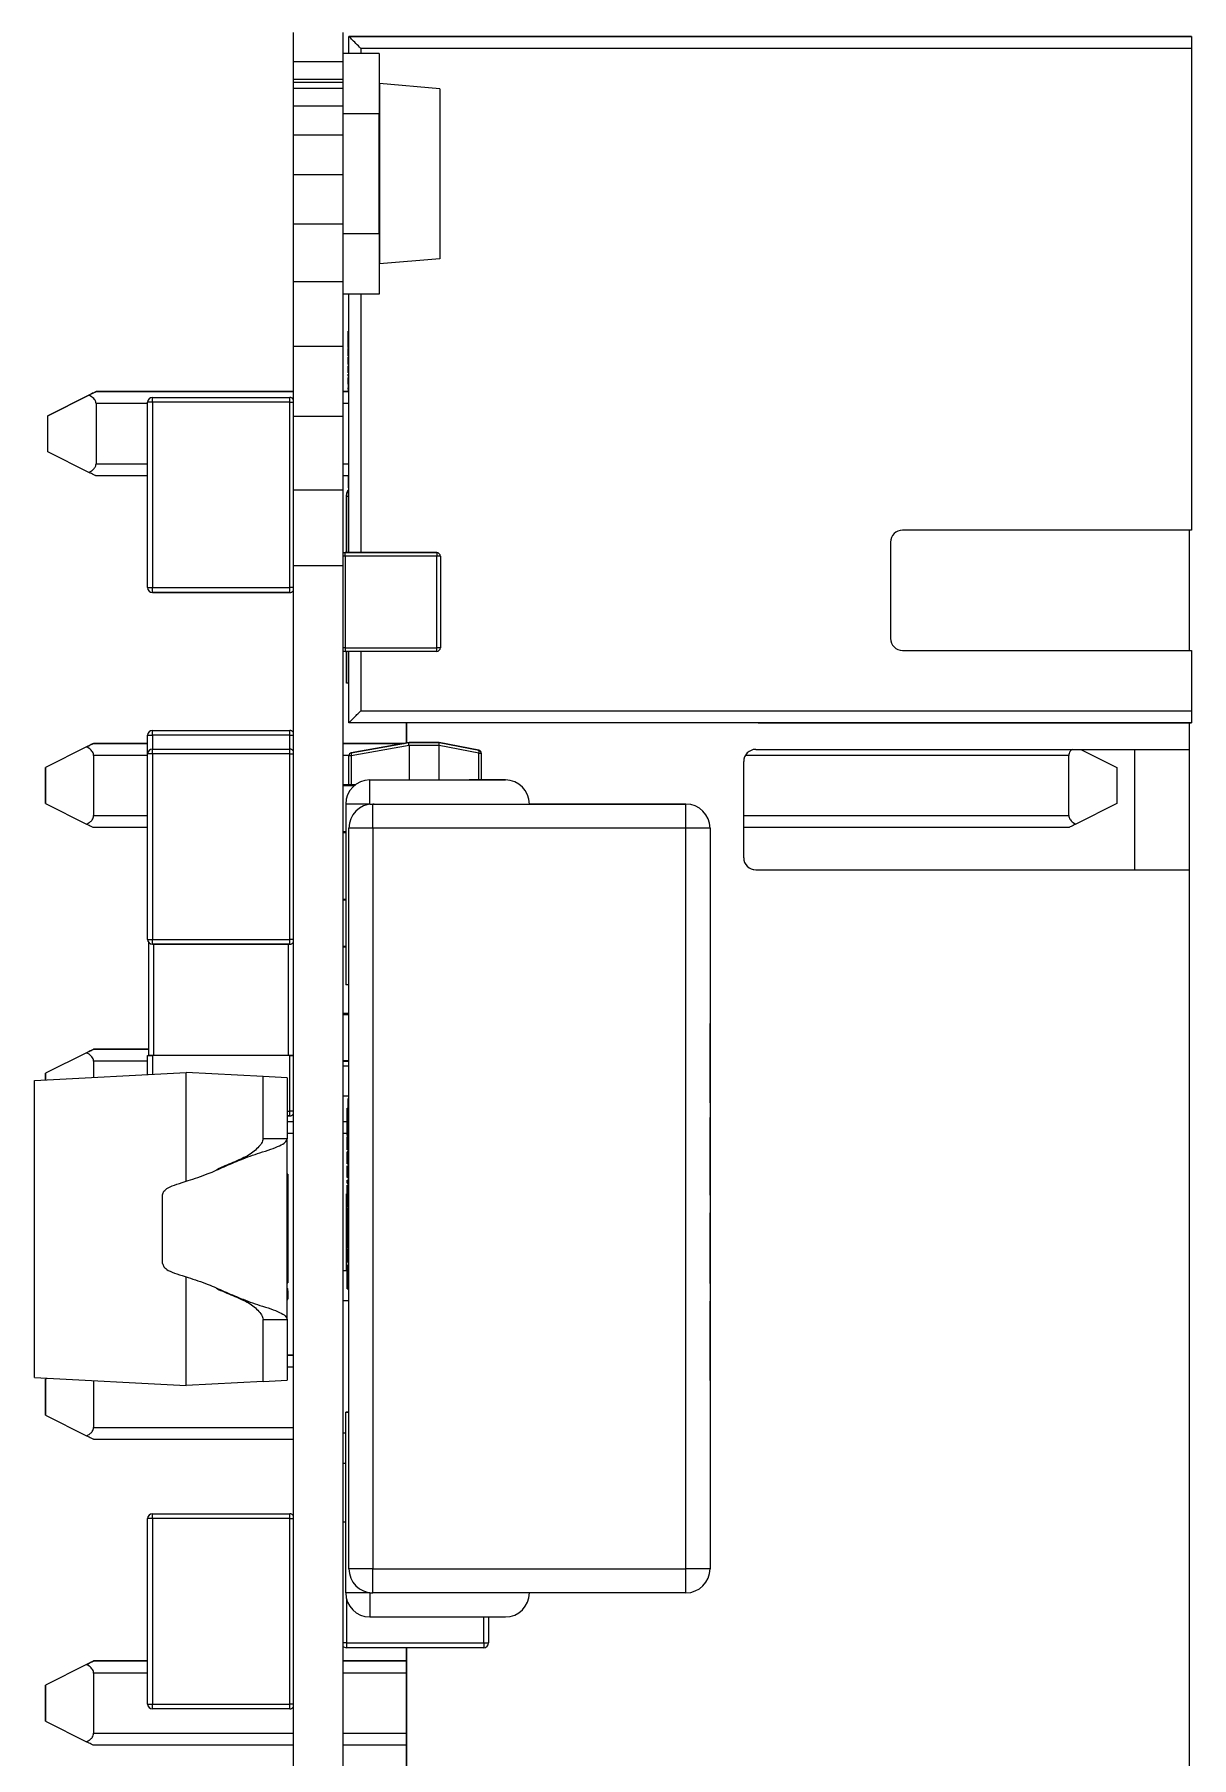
# Model space of a CAD drawing. Header units: millimetres. Extents: x 0 to 841, y 0 to 2287.
# Drawn here: x 447.88 to 467.1, y 315.42 to 344.04 of the extents above; entities that cross this region are included whole.
import ezdxf

# ---------------------------------------------------------------- set-up
doc = ezdxf.new("R2010")
doc.units = ezdxf.units.MM

msp = doc.modelspace()

# ---------------------------------------------------------------- linework, layer by layer
at = {"color": 7, "linetype": 'Continuous', "lineweight": 25}
for p, q in [((452.176, 344.068), (452.176, 343.586)), ((452.999, 344.068), (452.999, 343.586)), ((453.099, 344.004), (467.099, 344.004)), ((453.099, 343.722), (453.099, 344.004)), ((454.099, 344.004), (453.099, 344.004)), ((454.099, 344.004), (453.099, 344.004)), ((453.099, 344.004), (453.099, 344.004)), ((454.099, 344.004), (453.099, 344.004)), ((454.099, 344.004), (453.099, 344.004)), ((453.099, 344.004), (453.099, 344.004)), ((467.099, 344.004), (453.099, 344.004)), ((453.099, 344.004), (453.099, 344.004)), ((454.099, 344.004), (454.099, 344.004)), ((454.099, 344.004), (454.099, 344.004)), ((467.099, 344.004), (467.099, 343.804)), ((453.599, 343.722), (452.999, 343.722)), ((453.599, 343.722), (452.999, 343.722)), ((453.603, 343.72), (452.999, 343.72)), ((467.099, 343.804), (453.299, 343.804)), ((453.299, 343.804), (453.299, 343.722)), ((453.599, 343.722), (453.599, 343.72)), ((453.599, 343.722), (453.599, 343.722)), ((453.601, 343.72), (453.599, 343.72)), ((453.603, 343.72), (453.601, 343.72)), ((453.603, 343.72), (453.603, 342.267)), ((467.099, 343.804), (467.099, 335.804)), ((452.176, 343.586), (452.999, 343.586)), ((452.176, 343.586), (452.176, 343.292)), ((452.999, 343.586), (452.999, 343.292)), ((452.176, 343.292), (452.999, 343.292)), ((452.176, 343.292), (452.176, 343.242)), ((452.176, 343.242), (452.999, 343.242)), ((452.176, 343.242), (452.176, 343.144)), ((452.176, 343.144), (452.999, 343.144)), ((452.176, 343.144), (452.176, 342.85)), ((452.999, 343.292), (452.999, 343.242)), ((452.999, 343.242), (452.999, 343.144)), ((452.999, 343.144), (452.999, 342.85)), ((454.609, 343.132), (453.609, 343.22)), ((454.609, 343.132), (453.609, 343.22)), ((453.609, 343.22), (453.609, 343.22)), ((453.609, 343.22), (453.609, 340.224)), ((454.609, 343.132), (454.609, 343.132)), ((454.609, 343.132), (454.609, 340.311)), ((452.176, 342.85), (452.999, 342.85)), ((452.176, 342.85), (452.176, 342.368)), ((452.999, 342.85), (452.999, 342.368)), ((453.601, 342.72), (452.999, 342.72)), ((453.599, 342.72), (453.599, 340.724)), ((453.601, 342.72), (453.601, 342.267)), ((452.176, 342.368), (452.999, 342.368)), ((452.176, 342.368), (452.176, 341.71)), ((452.999, 342.368), (452.999, 341.71)), ((453.601, 342.267), (453.601, 342.222)), ((453.603, 342.267), (453.601, 342.267)), ((453.601, 342.222), (453.599, 342.222)), ((453.601, 342.222), (453.601, 341.222)), ((453.609, 342.122), (453.601, 342.122)), ((452.176, 341.71), (452.999, 341.71)), ((452.176, 341.71), (452.176, 340.892)), ((452.999, 341.71), (452.999, 340.892)), ((453.601, 341.222), (453.599, 341.222)), ((453.609, 341.322), (453.601, 341.322)), ((452.176, 340.892), (452.999, 340.892)), ((452.176, 340.892), (452.176, 339.935)), ((452.999, 340.892), (452.999, 339.935)), ((453.601, 341.066), (453.599, 341.066)), ((453.601, 341.066), (453.601, 340.724)), ((453.601, 340.856), (453.609, 340.863)), ((453.601, 340.724), (452.999, 340.724)), ((453.601, 340.724), (453.601, 339.724)), ((453.601, 340.724), (453.601, 340.724)), ((454.609, 340.311), (453.609, 340.224)), ((452.176, 339.935), (452.999, 339.935)), ((452.176, 339.935), (452.176, 338.861)), ((452.999, 339.935), (452.999, 338.861)), ((453.601, 339.724), (452.999, 339.724)), ((453.599, 339.722), (452.999, 339.722)), ((453.099, 335.43), (453.099, 339.722)), ((453.299, 339.722), (453.299, 335.43)), ((453.599, 339.724), (453.599, 339.722)), ((452.176, 338.861), (452.999, 338.861)), ((452.176, 338.861), (452.176, 337.697)), ((452.999, 338.861), (452.999, 337.697)), ((453.099, 339.108), (453.087, 339.108)), ((453.087, 338.838), (453.087, 339.108)), ((453.087, 338.838), (453.087, 338.82)), ((453.099, 338.838), (453.087, 338.838)), ((453.099, 338.82), (453.087, 338.82)), ((453.087, 338.774), (453.087, 338.82)), ((453.099, 338.774), (453.087, 338.774)), ((453.087, 338.756), (453.087, 338.774)), ((453.099, 338.756), (453.087, 338.756)), ((453.087, 338.71), (453.087, 338.756)), ((453.099, 338.71), (453.087, 338.71)), ((453.087, 338.691), (453.087, 338.71)), ((453.099, 338.691), (453.087, 338.691)), ((453.099, 338.674), (453.087, 338.674)), ((453.099, 338.614), (453.087, 338.614)), ((453.087, 338.554), (453.099, 338.554)), ((453.099, 338.533), (453.087, 338.533)), ((453.099, 338.478), (453.087, 338.478)), ((453.087, 338.418), (453.099, 338.418)), ((453.087, 338.361), (453.087, 338.391)), ((453.099, 338.391), (453.087, 338.391)), ((453.099, 338.361), (453.087, 338.361)), ((453.099, 338.345), (453.087, 338.345)), ((453.099, 338.344), (453.087, 338.344)), ((453.099, 338.341), (453.087, 338.341)), ((453.091, 338.285), (453.087, 338.285)), ((453.091, 338.104), (453.091, 338.304)), ((453.099, 338.304), (453.091, 338.304)), ((448.782, 338.045), (448.099, 337.704)), ((448.099, 337.704), (448.782, 338.045)), ((448.899, 338.104), (452.176, 338.104)), ((448.899, 338.104), (448.899, 338.104)), ((452.176, 338.104), (448.899, 338.104)), ((448.899, 338.104), (448.899, 338.104)), ((449.836, 337.928), (449.836, 338.008)), ((449.836, 338.008), (452.116, 338.008)), ((452.116, 337.928), (452.116, 338.008)), ((452.999, 338.104), (453.099, 338.104)), ((453.099, 338.104), (452.999, 338.104)), ((453.091, 338.218), (453.087, 338.218)), ((453.087, 338.215), (453.087, 338.218)), ((453.091, 338.215), (453.087, 338.215)), ((453.087, 338.215), (453.087, 338.198)), ((453.091, 338.198), (453.087, 338.198)), ((453.087, 338.198), (453.087, 338.169)), ((453.091, 338.169), (453.087, 338.169)), ((453.087, 338.145), (453.087, 338.169)), ((453.091, 338.145), (453.087, 338.145)), ((453.087, 338.145), (453.087, 338.125)), ((453.091, 338.125), (453.087, 338.125)), ((453.091, 338.107), (453.087, 338.107)), ((448.099, 337.104), (448.099, 337.704)), ((448.099, 337.704), (448.099, 337.704)), ((448.899, 337.904), (448.899, 336.904)), ((449.756, 337.904), (448.899, 337.904)), ((449.756, 334.848), (449.756, 337.928)), ((449.836, 337.928), (449.756, 337.928)), ((449.836, 337.928), (449.836, 334.848)), ((452.116, 337.928), (449.836, 337.928)), ((452.116, 334.848), (452.116, 337.928)), ((452.116, 337.928), (452.176, 337.928)), ((452.176, 337.697), (452.999, 337.697)), ((452.176, 337.697), (452.176, 336.473)), ((453.099, 337.904), (452.999, 337.904)), ((452.999, 337.697), (452.999, 336.473)), ((448.782, 336.762), (448.099, 337.104)), ((448.899, 336.904), (449.756, 336.904)), ((452.999, 336.904), (453.099, 336.904)), ((449.756, 336.704), (448.899, 336.704)), ((453.099, 336.704), (452.999, 336.704)), ((453.091, 336.504), (453.091, 336.704)), ((452.176, 336.473), (452.999, 336.473)), ((452.176, 336.473), (452.176, 335.218)), ((452.999, 336.473), (452.999, 335.218)), ((453.059, 336.362), (453.059, 336.362)), ((453.059, 336.362), (453.059, 335.43)), ((453.059, 335.43), (453.059, 336.362)), ((453.099, 336.362), (453.059, 336.362)), ((453.099, 336.504), (453.091, 336.504)), ((467.099, 335.804), (462.299, 335.804)), ((467.059, 335.804), (467.059, 333.804)), ((453.039, 335.43), (453.039, 335.43)), ((453.039, 335.37), (453.039, 335.43)), ((453.039, 335.43), (454.559, 335.43)), ((453.039, 335.43), (453.039, 335.43)), ((454.559, 335.43), (453.039, 335.43)), ((454.559, 335.43), (454.559, 335.43)), ((454.559, 335.43), (454.559, 335.37)), ((454.559, 335.43), (454.559, 335.43)), ((462.099, 335.604), (462.099, 334.004)), ((452.176, 335.218), (452.999, 335.218)), ((452.176, 335.218), (452.176, 294.213)), ((453.039, 335.37), (452.999, 335.37)), ((452.999, 335.218), (452.999, 294.213)), ((454.559, 335.37), (453.039, 335.37)), ((453.039, 335.37), (453.039, 333.85)), ((454.619, 335.37), (454.559, 335.37)), ((454.559, 333.85), (454.559, 335.37)), ((454.619, 335.37), (454.619, 333.85)), ((454.619, 335.37), (454.619, 335.37)), ((449.756, 334.848), (449.836, 334.848)), ((449.756, 334.848), (449.756, 334.848)), ((449.836, 334.768), (449.836, 334.848)), ((449.836, 334.848), (452.116, 334.848)), ((452.116, 334.768), (452.116, 334.848)), ((452.176, 334.848), (452.116, 334.848)), ((452.116, 334.768), (449.836, 334.768)), ((449.836, 334.768), (449.836, 334.768)), ((449.836, 334.768), (452.116, 334.768)), ((449.836, 334.768), (449.836, 334.768)), ((452.116, 334.768), (452.116, 334.768)), ((452.116, 334.768), (452.116, 334.768)), ((453.039, 333.85), (452.999, 333.85)), ((453.039, 333.85), (454.559, 333.85)), ((453.039, 333.85), (453.039, 333.79)), ((454.559, 333.79), (453.039, 333.79)), ((453.059, 333.79), (453.059, 333.262)), ((453.059, 333.262), (453.059, 333.79)), ((453.099, 332.604), (453.099, 333.79)), ((453.299, 333.79), (453.299, 332.804)), ((454.619, 333.85), (454.559, 333.85)), ((454.559, 333.79), (454.559, 333.85)), ((462.299, 333.804), (467.099, 333.804)), ((462.299, 333.804), (462.299, 333.804)), ((462.299, 333.804), (462.299, 333.804)), ((462.299, 333.804), (467.099, 333.804)), ((462.299, 333.804), (467.099, 333.804)), ((462.299, 333.804), (467.099, 333.804)), ((467.099, 333.804), (467.099, 332.804)), ((467.099, 333.804), (467.099, 333.804)), ((467.099, 333.804), (467.099, 333.804)), ((453.099, 333.262), (453.059, 333.262)), ((453.059, 333.262), (453.059, 333.262)), ((467.099, 332.604), (453.099, 332.604)), ((454.099, 332.604), (453.099, 332.604)), ((453.299, 332.804), (467.099, 332.804)), ((454.059, 332.604), (454.059, 332.269)), ((454.059, 332.269), (454.059, 332.604)), ((459.899, 332.604), (459.699, 332.604)), ((459.899, 332.604), (467.099, 332.604)), ((467.059, 332.604), (467.059, 332.162)), ((467.099, 332.804), (467.099, 332.604)), ((448.859, 332.262), (449.756, 332.262)), ((448.859, 332.262), (448.859, 332.262)), ((449.756, 332.262), (448.859, 332.262)), ((449.756, 332.086), (449.756, 332.396)), ((449.756, 332.396), (449.836, 332.396)), ((449.836, 332.396), (449.836, 332.476)), ((449.836, 332.476), (452.116, 332.476)), ((452.116, 332.396), (449.836, 332.396)), ((449.836, 332.396), (449.836, 332.166)), ((452.116, 332.396), (452.116, 332.476)), ((452.116, 332.166), (452.116, 332.396)), ((452.116, 332.396), (452.176, 332.396)), ((452.999, 332.262), (454.019, 332.262)), ((454.019, 332.262), (452.999, 332.262)), ((453.14, 332.107), (454.099, 332.276)), ((454.099, 332.276), (453.14, 332.107)), ((454.099, 332.276), (454.599, 332.276)), ((454.099, 332.276), (454.099, 332.276)), ((454.599, 332.276), (454.099, 332.276)), ((454.599, 332.276), (455.258, 332.147)), ((455.258, 332.147), (454.599, 332.276)), ((454.599, 332.276), (454.599, 332.276)), ((448.742, 332.203), (448.059, 331.862)), ((448.742, 332.203), (448.059, 331.862)), ((448.859, 332.062), (448.859, 331.062)), ((449.756, 332.062), (448.859, 332.062)), ((449.756, 329.006), (449.756, 332.086)), ((449.836, 332.086), (449.756, 332.086)), ((449.836, 332.086), (449.836, 332.166)), ((449.836, 332.166), (452.116, 332.166)), ((449.836, 332.086), (449.836, 329.006)), ((452.116, 332.086), (449.836, 332.086)), ((452.116, 332.086), (452.116, 332.166)), ((452.116, 329.006), (452.116, 332.086)), ((452.116, 332.086), (452.176, 332.086)), ((453.099, 332.062), (452.999, 332.062)), ((453.14, 332.057), (453.099, 332.057)), ((453.099, 331.576), (453.099, 332.057)), ((453.099, 332.057), (453.099, 332.057)), ((454.099, 332.226), (453.14, 332.057)), ((453.14, 332.107), (453.14, 332.107)), ((453.14, 332.057), (453.14, 331.576)), ((454.599, 332.226), (454.099, 332.226)), ((454.099, 332.226), (454.099, 331.654)), ((455.258, 332.098), (454.599, 332.227)), ((454.599, 331.654), (454.599, 332.226)), ((455.258, 332.147), (455.258, 332.147)), ((455.258, 332.098), (455.299, 332.098)), ((455.258, 331.654), (455.258, 332.098)), ((455.299, 332.098), (455.299, 331.654)), ((455.299, 332.098), (455.299, 332.098)), ((459.659, 330.362), (459.659, 331.962)), ((465.059, 332.062), (459.686, 332.062)), ((459.859, 332.162), (467.059, 332.162)), ((465.059, 331.062), (465.059, 332.062)), ((465.259, 332.162), (465.859, 331.862)), ((465.259, 332.162), (465.859, 331.862)), ((466.159, 330.162), (466.159, 332.162)), ((467.059, 332.162), (467.059, 330.162)), ((448.059, 331.262), (448.059, 331.862)), ((448.059, 331.862), (448.059, 331.862)), ((448.059, 331.862), (448.059, 331.262)), ((465.859, 331.862), (465.859, 331.262)), ((465.859, 331.862), (465.859, 331.862)), ((452.999, 331.576), (453.21, 331.576)), ((453.21, 331.576), (452.999, 331.576)), ((452.999, 331.576), (453.099, 331.576)), ((453.185, 331.556), (452.999, 331.556)), ((453.447, 331.654), (453.447, 331.654)), ((453.447, 331.254), (453.447, 331.654)), ((453.447, 331.654), (455.699, 331.654)), ((453.447, 331.654), (455.699, 331.654)), ((455.099, 331.654), (455.099, 331.654)), ((455.699, 331.654), (455.099, 331.654)), ((455.099, 331.654), (455.699, 331.654)), ((455.699, 331.654), (455.699, 331.654)), ((455.699, 331.654), (455.699, 331.654)), ((448.059, 331.262), (448.742, 330.92)), ((448.059, 331.262), (448.059, 331.262)), ((453.447, 331.254), (453.047, 331.254)), ((453.047, 331.254), (453.047, 328.254)), ((453.447, 331.254), (453.499, 331.254)), ((453.447, 331.254), (453.447, 331.25)), ((453.499, 330.854), (453.499, 331.254)), ((453.499, 331.254), (458.699, 331.254)), ((453.499, 331.254), (453.499, 331.254)), ((453.519, 331.254), (453.499, 331.254)), ((456.099, 331.254), (456.099, 331.254)), ((458.699, 331.254), (456.099, 331.254)), ((458.699, 330.854), (458.699, 331.254)), ((458.699, 331.254), (458.699, 331.254)), ((465.859, 331.262), (465.176, 330.92)), ((448.859, 331.062), (449.756, 331.062)), ((449.756, 330.862), (448.859, 330.862)), ((453.499, 330.854), (453.099, 330.854)), ((453.099, 318.554), (453.099, 330.854)), ((453.099, 330.854), (453.099, 330.854)), ((458.699, 330.854), (453.499, 330.854)), ((453.499, 330.854), (453.499, 318.554)), ((459.099, 330.854), (458.699, 330.854)), ((458.699, 318.554), (458.699, 330.854)), ((459.099, 330.854), (459.099, 318.554)), ((459.099, 330.854), (459.099, 330.854)), ((459.659, 331.062), (465.059, 331.062)), ((465.059, 330.862), (459.659, 330.862)), ((452.999, 330.796), (453.047, 330.796)), ((453.047, 330.776), (452.999, 330.776)), ((459.859, 330.162), (467.059, 330.162)), ((459.859, 330.162), (459.859, 330.162)), ((459.859, 330.162), (467.059, 330.162)), ((467.059, 330.162), (467.059, 312.642)), ((467.059, 330.162), (467.059, 330.162)), ((452.999, 329.676), (453.047, 329.676)), ((452.999, 329.676), (453.047, 329.676)), ((453.047, 329.656), (452.999, 329.656)), ((449.756, 329.006), (449.836, 329.006)), ((449.756, 329.006), (449.756, 329.006)), ((449.776, 327.076), (449.776, 328.953)), ((449.836, 328.926), (449.836, 329.006)), ((449.836, 329.006), (452.116, 329.006)), ((452.116, 328.926), (449.836, 328.926)), ((449.836, 328.926), (449.836, 328.926)), ((449.836, 328.926), (452.116, 328.926)), ((449.836, 328.926), (449.836, 328.926)), ((449.856, 328.926), (449.856, 327.076)), ((452.096, 327.076), (452.096, 328.926)), ((452.116, 328.926), (452.116, 329.006)), ((452.176, 329.006), (452.116, 329.006)), ((452.116, 328.926), (452.116, 328.926)), ((452.116, 328.926), (452.116, 328.926)), ((452.999, 328.896), (453.047, 328.896)), ((453.047, 328.876), (452.999, 328.876)), ((453.099, 328.254), (453.047, 328.254)), ((453.099, 328.054), (453.099, 328.054)), ((452.999, 327.776), (453.099, 327.776)), ((453.099, 327.776), (452.999, 327.776)), ((452.999, 327.776), (453.099, 327.776)), ((453.099, 327.756), (452.999, 327.756)), ((459.101, 327.61), (459.099, 327.61)), ((448.742, 327.123), (448.059, 326.782)), ((448.742, 327.123), (448.059, 326.782)), ((448.859, 327.182), (449.776, 327.182)), ((448.859, 327.182), (448.859, 327.182)), ((449.776, 327.182), (448.859, 327.182)), ((448.859, 326.982), (448.859, 326.715)), ((449.756, 326.982), (448.859, 326.982)), ((449.756, 326.762), (449.756, 327.076)), ((449.756, 327.076), (449.836, 327.076)), ((449.836, 327.076), (449.776, 327.076)), ((452.116, 327.076), (449.836, 327.076)), ((449.836, 327.076), (449.836, 326.766)), ((452.176, 327.076), (452.116, 327.076)), ((452.116, 326.156), (452.116, 327.076)), ((452.116, 327.076), (452.176, 327.076)), ((452.999, 326.996), (453.099, 326.996)), ((453.099, 326.976), (452.999, 326.976)), ((452.999, 326.906), (453.099, 326.906)), ((459.101, 326.972), (459.099, 326.972)), ((447.876, 326.663), (450.396, 326.795)), ((447.876, 321.728), (447.876, 326.663)), ((448.059, 326.673), (448.059, 326.782)), ((448.059, 326.782), (448.059, 326.782)), ((448.059, 326.782), (448.059, 326.673)), ((450.396, 324.99), (450.396, 326.795)), ((451.676, 326.728), (450.396, 326.795)), ((451.676, 325.695), (451.676, 326.728)), ((452.076, 326.707), (451.676, 326.728)), ((452.076, 326.707), (452.076, 325.695)), ((452.999, 326.406), (453.099, 326.406)), ((453.099, 326.366), (453.087, 326.366)), ((453.087, 326.204), (453.087, 326.366)), ((459.101, 326.293), (459.099, 326.293)), ((452.076, 326.156), (452.116, 326.156)), ((452.116, 326.076), (452.076, 326.076)), ((452.076, 326.076), (452.116, 326.076)), ((452.076, 325.982), (452.176, 325.982)), ((452.116, 326.076), (452.116, 326.156)), ((452.176, 326.156), (452.116, 326.156)), ((452.116, 326.076), (452.116, 326.076)), ((452.999, 325.982), (453.069, 325.982)), ((453.069, 325.754), (453.069, 326.204)), ((453.069, 326.204), (453.089, 326.204)), ((453.089, 325.754), (453.089, 326.204)), ((459.101, 326.049), (459.099, 326.049)), ((452.076, 325.695), (451.676, 325.695)), ((452.176, 325.782), (452.076, 325.782)), ((452.076, 322.695), (452.076, 325.695)), ((453.069, 325.782), (452.999, 325.782)), ((453.069, 325.754), (453.089, 325.754)), ((453.069, 325.754), (453.069, 325.724)), ((453.069, 325.724), (453.089, 325.724)), ((453.069, 325.648), (453.069, 325.724)), ((453.089, 325.754), (453.089, 325.724)), ((453.089, 325.648), (453.089, 325.724)), ((453.069, 325.648), (453.089, 325.648)), ((453.069, 325.617), (453.069, 325.648)), ((453.069, 325.617), (453.089, 325.617)), ((453.069, 325.541), (453.069, 325.617)), ((453.069, 325.541), (453.089, 325.541)), ((453.069, 325.509), (453.069, 325.541)), ((453.069, 325.509), (453.089, 325.509)), ((453.089, 325.48), (453.069, 325.48)), ((453.069, 325.38), (453.089, 325.38)), ((453.089, 325.617), (453.089, 325.648)), ((453.089, 325.541), (453.089, 325.617)), ((453.089, 325.509), (453.089, 325.541)), ((453.099, 325.466), (453.089, 325.466)), ((459.101, 325.394), (459.099, 325.394)), ((450.943, 325.203), (450.902, 325.176)), ((452.088, 325.105), (452.076, 325.105)), ((452.088, 325.105), (452.088, 324.205)), ((453.069, 325.28), (453.089, 325.28)), ((453.069, 325.246), (453.089, 325.246)), ((453.069, 325.153), (453.089, 325.153)), ((453.069, 325.053), (453.089, 325.053)), ((453.069, 324.959), (453.069, 325.009)), ((453.069, 325.009), (453.089, 325.009)), ((453.069, 324.959), (453.089, 324.959)), ((453.069, 324.931), (453.089, 324.931)), ((453.069, 324.925), (453.089, 324.925)), ((453.069, 324.832), (453.089, 324.832)), ((453.089, 324.986), (453.089, 325.02)), ((453.089, 324.959), (453.089, 325.009)), ((450.002, 323.626), (450.002, 324.765)), ((453.059, 324.782), (453.059, 323.51)), ((453.069, 324.782), (453.059, 324.782)), ((453.069, 324.782), (453.059, 324.782)), ((453.059, 324.782), (453.059, 324.782)), ((453.059, 323.51), (453.059, 324.782)), ((453.069, 324.732), (453.089, 324.732)), ((453.069, 324.721), (453.089, 324.721)), ((453.069, 324.715), (453.069, 324.721)), ((453.069, 324.715), (453.089, 324.715)), ((453.069, 324.715), (453.069, 324.688)), ((453.069, 324.688), (453.089, 324.688)), ((453.069, 324.688), (453.069, 324.639)), ((453.069, 324.639), (453.089, 324.639)), ((453.069, 324.599), (453.069, 324.639)), ((453.069, 324.599), (453.089, 324.599)), ((453.069, 324.599), (453.069, 324.566)), ((453.069, 324.566), (453.089, 324.566)), ((453.069, 324.536), (453.089, 324.536)), ((453.089, 324.715), (453.089, 324.721)), ((453.089, 324.715), (453.089, 324.688)), ((453.089, 324.688), (453.089, 324.639)), ((453.089, 324.599), (453.089, 324.639)), ((453.089, 324.599), (453.089, 324.566)), ((453.089, 324.566), (453.099, 324.566)), ((459.101, 324.756), (459.099, 324.756)), ((453.069, 324.443), (453.089, 324.443)), ((453.069, 324.343), (453.089, 324.343)), ((453.089, 324.313), (453.069, 324.313)), ((453.099, 324.47), (453.089, 324.47)), ((453.099, 324.429), (453.089, 324.429)), ((453.099, 324.427), (453.089, 324.427)), ((453.099, 324.427), (453.089, 324.427)), ((453.099, 324.396), (453.089, 324.396)), ((453.099, 324.291), (453.089, 324.291)), ((453.089, 324.288), (453.099, 324.288)), ((459.101, 324.463), (459.099, 324.463)), ((452.076, 324.205), (452.088, 324.205)), ((452.088, 324.205), (452.088, 323.305)), ((453.069, 324.213), (453.089, 324.213)), ((453.069, 324.113), (453.089, 324.113)), ((453.089, 324.083), (453.069, 324.083)), ((453.069, 323.983), (453.089, 323.983)), ((459.101, 324.005), (459.099, 324.005)), ((453.069, 323.883), (453.089, 323.883)), ((453.089, 323.853), (453.069, 323.853)), ((453.069, 323.753), (453.089, 323.753)), ((450.396, 321.595), (450.396, 323.401)), ((452.999, 323.51), (453.069, 323.51)), ((452.999, 323.51), (453.069, 323.51)), ((453.069, 323.653), (453.089, 323.653)), ((453.069, 323.204), (453.069, 323.602)), ((453.089, 323.204), (453.089, 323.602)), ((453.089, 323.51), (453.099, 323.51)), ((453.089, 323.51), (453.099, 323.51)), ((450.902, 323.215), (450.943, 323.188)), ((452.076, 323.305), (452.088, 323.305)), ((452.076, 323.209), (452.088, 323.209)), ((452.088, 323.168), (452.076, 323.168)), ((452.088, 323.174), (452.088, 323.209)), ((453.069, 323.204), (453.089, 323.204)), ((459.101, 323.293), (459.099, 323.293)), ((452.076, 323.031), (452.088, 323.031)), ((452.076, 323.028), (452.088, 323.028)), ((452.999, 323.01), (453.099, 323.01)), ((459.101, 323), (459.099, 323)), ((451.676, 322.695), (452.076, 322.695)), ((451.676, 321.663), (451.676, 322.695)), ((451.676, 322.695), (452.076, 322.695)), ((452.076, 322.695), (452.076, 321.684)), ((459.101, 322.362), (459.099, 322.362)), ((452.076, 322.102), (452.176, 322.102)), ((452.176, 322.102), (452.076, 322.102)), ((447.876, 321.728), (450.396, 321.595)), ((447.876, 321.728), (450.396, 321.595)), ((447.876, 321.728), (447.876, 321.728)), ((447.876, 321.728), (447.876, 321.728)), ((447.876, 321.728), (447.876, 321.728)), ((447.876, 321.728), (447.876, 321.728)), ((447.876, 321.728), (447.876, 321.728)), ((448.089, 321.716), (448.059, 321.702)), ((448.089, 321.716), (448.059, 321.702)), ((448.059, 321.102), (448.059, 321.702)), ((448.059, 321.702), (448.059, 321.702)), ((448.059, 321.702), (448.059, 321.102)), ((448.859, 321.676), (448.859, 320.902)), ((451.676, 321.663), (450.396, 321.595)), ((451.676, 321.663), (450.396, 321.595)), ((451.676, 321.663), (452.076, 321.684)), ((451.676, 321.663), (452.076, 321.684)), ((451.676, 321.663), (451.676, 321.663)), ((451.676, 321.663), (451.676, 321.663)), ((452.176, 321.902), (452.076, 321.902)), ((452.076, 321.684), (452.076, 321.684)), ((459.101, 321.683), (459.099, 321.683)), ((450.396, 321.595), (450.396, 321.595)), ((448.059, 321.102), (448.742, 320.76)), ((448.059, 321.102), (448.059, 321.102)), ((453.047, 318.154), (453.047, 321.154)), ((453.099, 321.154), (453.047, 321.154)), ((453.047, 321.154), (453.099, 321.154)), ((453.047, 321.154), (453.047, 321.154)), ((448.859, 320.902), (452.176, 320.902)), ((452.999, 320.81), (453.047, 320.81)), ((452.176, 320.702), (448.859, 320.702)), ((452.999, 320.31), (453.047, 320.31)), ((449.836, 319.386), (449.756, 319.386)), ((449.756, 316.306), (449.756, 319.386)), ((449.836, 319.386), (449.836, 319.466)), ((449.836, 319.466), (452.116, 319.466)), ((452.116, 319.386), (449.836, 319.386)), ((449.836, 319.386), (449.836, 316.306)), ((452.116, 319.386), (452.116, 319.466)), ((452.116, 316.306), (452.116, 319.386)), ((452.116, 319.386), (452.176, 319.386)), ((452.999, 319.332), (453.047, 319.332)), ((453.499, 318.554), (453.099, 318.554)), ((453.499, 318.554), (458.699, 318.554)), ((453.499, 318.154), (453.499, 318.554)), ((459.099, 318.554), (458.699, 318.554)), ((458.699, 318.154), (458.699, 318.554)), ((453.447, 318.154), (453.047, 318.154)), ((453.059, 318.058), (453.059, 317.322)), ((453.447, 318.154), (453.447, 318.157)), ((453.447, 318.154), (453.447, 317.754)), ((453.447, 318.154), (453.499, 318.154)), ((453.447, 318.154), (453.499, 318.154)), ((458.699, 318.154), (453.499, 318.154)), ((455.099, 318.154), (455.099, 318.154)), ((456.099, 318.154), (456.099, 318.154)), ((456.099, 318.154), (456.099, 318.154)), ((453.447, 317.754), (455.699, 317.754)), ((455.099, 317.754), (455.699, 317.754)), ((455.339, 317.322), (455.339, 317.754)), ((455.419, 317.754), (455.419, 317.322)), ((453.059, 317.322), (452.999, 317.322)), ((453.059, 317.322), (455.339, 317.322)), ((453.059, 317.322), (453.059, 317.242)), ((455.339, 317.242), (453.059, 317.242)), ((454.059, 317.242), (454.059, 314.622)), ((454.059, 314.622), (454.059, 317.242)), ((455.339, 317.322), (455.419, 317.322)), ((455.339, 317.322), (455.339, 317.242)), ((448.742, 316.963), (448.059, 316.622)), ((448.742, 316.963), (448.059, 316.622)), ((448.859, 317.022), (449.756, 317.022)), ((448.859, 317.022), (448.859, 317.022)), ((449.756, 317.022), (448.859, 317.022)), ((448.859, 316.822), (448.859, 315.822)), ((449.756, 316.822), (448.859, 316.822)), ((452.999, 317.022), (454.059, 317.022)), ((454.059, 317.022), (452.999, 317.022)), ((454.059, 316.822), (452.999, 316.822)), ((454.059, 317.022), (454.059, 316.822)), ((454.059, 317.022), (454.059, 317.022)), ((454.059, 316.822), (454.059, 315.822)), ((448.059, 316.022), (448.059, 316.622)), ((448.059, 316.622), (448.059, 316.622)), ((448.059, 316.622), (448.059, 316.022)), ((449.756, 316.306), (449.836, 316.306)), ((449.836, 316.226), (449.836, 316.306)), ((449.836, 316.306), (452.116, 316.306)), ((452.116, 316.226), (449.836, 316.226)), ((452.116, 316.226), (452.116, 316.306)), ((452.176, 316.306), (452.116, 316.306)), ((448.059, 316.022), (448.742, 315.68)), ((448.059, 316.022), (448.059, 316.022)), ((448.859, 315.822), (452.176, 315.822)), ((452.999, 315.822), (454.059, 315.822)), ((454.059, 315.822), (454.059, 315.622)), ((452.176, 315.622), (448.859, 315.622)), ((454.059, 315.622), (452.999, 315.622))]:
    msp.add_line(p, q, dxfattribs=at)
for centre, radius, start, end in [((449.836, 337.928), 0.08, 90, 180), ((452.116, 337.928), 0.08, 41.4101, 90), ((462.299, 335.604), 0.2, 90, 180), ((453.039, 335.37), 0.06, 90, 131.8103), ((453.039, 335.37), 0.06, 90, 131.8103), ((454.559, 335.37), 0.06, 0, 90), ((454.559, 335.37), 0.06, 0, 90), ((449.836, 334.848), 0.08, 180, 270), ((449.836, 334.848), 0.08, 180, 270), ((452.116, 334.848), 0.08, 270, 318.5902), ((452.116, 334.848), 0.08, 270, 318.5902), ((462.299, 334.004), 0.2, 180, 270), ((462.299, 334.004), 0.2, 180, 270), ((453.039, 333.85), 0.06, 228.1897, 270), ((454.559, 333.85), 0.06, 270, 0), ((449.836, 332.396), 0.08, 90, 180), ((452.116, 332.396), 0.08, 41.4103, 90), ((449.836, 332.086), 0.08, 90, 180), ((452.116, 332.086), 0.08, 41.4101, 90), ((453.149, 332.057), 0.05, 100, 180), ((453.149, 332.057), 0.05, 100, 180), ((453.214, 332.082), 0.0775, 161.4688, 198.5312), ((455.191, 332.123), 0.0715, 339.9186, 20.0814), ((455.249, 332.098), 0.05, 0, 79), ((455.249, 332.098), 0.05, 0, 79), ((459.859, 331.962), 0.2, 90, 180), ((453.447, 331.254), 0.4, 90, 180), ((453.447, 331.254), 0.4, 90, 180), ((455.699, 331.254), 0.4, 0, 90), ((455.699, 331.254), 0.4, 0, 90), ((453.499, 330.854), 0.4, 90, 180), ((453.499, 330.854), 0.4, 90, 180), ((458.699, 330.854), 0.4, 0, 90), ((458.699, 330.854), 0.4, 0, 90), ((459.859, 330.362), 0.2, 180, 270), ((459.859, 330.362), 0.2, 225, 270), ((449.836, 329.006), 0.08, 180, 270), ((449.836, 329.006), 0.08, 180, 270), ((452.116, 329.006), 0.08, 270, 318.5902), ((452.116, 329.006), 0.08, 270, 318.5905), ((452.116, 326.156), 0.08, 270, 318.5903), ((452.116, 326.156), 0.08, 270, 318.5903), ((449.836, 319.386), 0.08, 90, 180), ((452.116, 319.386), 0.08, 41.4101, 90), ((453.499, 318.554), 0.4, 180, 270), ((458.699, 318.554), 0.4, 270, 0), ((453.447, 318.154), 0.4, 180, 270), ((455.699, 318.154), 0.4, 270, 0), ((453.059, 317.322), 0.08, 221.4096, 270), ((455.339, 317.322), 0.08, 270, 0), ((449.836, 316.306), 0.08, 180, 270), ((452.116, 316.306), 0.08, 270, 318.5902)]:
    msp.add_arc(centre, radius, start, end, dxfattribs=at)
for points, knots in [([(453.299, 343.804), (453.271, 343.832), (453.216, 343.887), (453.153, 343.949), (453.118, 343.985), (453.102, 344.001), (453.1, 344.003), (453.099, 344.004)], [0, 0, 0, 0, 0.31012, 0.616121, 0.758896, 0.886022, 1, 1, 1, 1]), ([(453.087, 338.614), (453.087, 338.617), (453.087, 338.625), (453.087, 338.638), (453.087, 338.651), (453.087, 338.663), (453.087, 338.672), (453.087, 338.673), (453.087, 338.674)], [0, 0, 0, 0, 0.107569, 0.235612, 0.388518, 0.569348, 0.776409, 1, 1, 1, 1]), ([(453.087, 338.554), (453.087, 338.554), (453.087, 338.555), (453.087, 338.564), (453.087, 338.576), (453.087, 338.589), (453.087, 338.602), (453.087, 338.61), (453.087, 338.614)], [0, 0, 0, 0, 0.2235909, 0.4306517, 0.6114818, 0.7643878, 0.8924312, 1, 1, 1, 1]), ([(453.087, 338.478), (453.087, 338.484), (453.087, 338.498), (453.087, 338.52), (453.087, 338.528), (453.087, 338.533)], [0, 0, 0, 0, 0.262326, 0.545229, 1, 1, 1, 1]), ([(453.087, 338.418), (453.087, 338.418), (453.087, 338.42), (453.087, 338.429), (453.087, 338.44), (453.087, 338.454), (453.087, 338.466), (453.087, 338.474), (453.087, 338.478)], [0, 0, 0, 0, 0.223591, 0.430652, 0.611482, 0.764388, 0.892431, 1, 1, 1, 1]), ([(453.087, 338.285), (453.087, 338.292), (453.087, 338.305), (453.087, 338.327), (453.087, 338.336), (453.087, 338.341)], [0, 0, 0, 0, 0.262326, 0.54523, 1, 1, 1, 1]), ([(453.087, 338.225), (453.087, 338.226), (453.087, 338.227), (453.087, 338.236), (453.087, 338.248), (453.087, 338.261), (453.087, 338.273), (453.087, 338.281), (453.087, 338.285)], [0, 0, 0, 0, 0.223591, 0.430652, 0.611482, 0.764388, 0.892431, 1, 1, 1, 1]), ([(448.782, 338.045), (448.8, 338.054), (448.835, 338.072), (448.873, 338.091), (448.895, 338.102), (448.898, 338.103), (448.899, 338.104)], [0, 0, 0, 0, 0.344363, 0.636319, 0.829094, 1, 1, 1, 1]), ([(448.899, 338.104), (448.898, 338.103), (448.896, 338.102), (448.882, 338.095), (448.848, 338.078), (448.81, 338.059), (448.782, 338.045)], [0, 0, 0, 0, 0.144303, 0.302796, 0.48301, 1, 1, 1, 1]), ([(448.899, 337.904), (448.898, 337.913), (448.896, 337.934), (448.882, 337.963), (448.848, 338.007), (448.81, 338.029), (448.782, 338.045)], [0, 0, 0, 0, 0.144303, 0.302796, 0.48301, 1, 1, 1, 1]), ([(448.782, 336.762), (448.8, 336.773), (448.835, 336.792), (448.873, 336.829), (448.895, 336.867), (448.898, 336.892), (448.899, 336.904)], [0, 0, 0, 0, 0.3443631, 0.6363193, 0.8290937, 1, 1, 1, 1]), ([(448.899, 336.704), (448.898, 336.704), (448.896, 336.705), (448.882, 336.712), (448.848, 336.729), (448.81, 336.748), (448.782, 336.762)], [0, 0, 0, 0, 0.144303, 0.302796, 0.48301, 1, 1, 1, 1]), ([(453.099, 336.48), (453.092, 336.47), (453.076, 336.448), (453.062, 336.407), (453.06, 336.376), (453.059, 336.362)], [0, 0, 0, 0, 0.3201922, 0.6786334, 1, 1, 1, 1]), ([(453.059, 336.362), (453.061, 336.38), (453.064, 336.42), (453.082, 336.461), (453.096, 336.476), (453.099, 336.479)], [0, 0, 0, 0, 0.416239, 0.896628, 1, 1, 1, 1]), ([(453.099, 332.604), (453.1, 332.605), (453.104, 332.609), (453.131, 332.636), (453.175, 332.68), (453.233, 332.738), (453.277, 332.782), (453.299, 332.804)], [0, 0, 0, 0, 0.146754, 0.316126, 0.510248, 0.757793, 1, 1, 1, 1]), ([(448.742, 332.203), (448.76, 332.212), (448.795, 332.23), (448.833, 332.249), (448.855, 332.26), (448.858, 332.261), (448.859, 332.262)], [0, 0, 0, 0, 0.344363, 0.636319, 0.829094, 1, 1, 1, 1]), ([(448.859, 332.262), (448.858, 332.261), (448.856, 332.26), (448.842, 332.253), (448.808, 332.236), (448.77, 332.217), (448.742, 332.203)], [0, 0, 0, 0, 0.144303, 0.302796, 0.48301, 1, 1, 1, 1]), ([(454.099, 332.226), (454.098, 332.233), (454.097, 332.248), (454.097, 332.264), (454.098, 332.274), (454.098, 332.275), (454.099, 332.276)], [0, 0, 0, 0, 0.270879, 0.562239, 0.789104, 1, 1, 1, 1]), ([(454.599, 332.276), (454.599, 332.276), (454.599, 332.276), (454.599, 332.276), (454.599, 332.276)], [0, 0, 0, 0, 0.5594287, 1, 1, 1, 1]), ([(454.599, 332.227), (454.6, 332.233), (454.601, 332.248), (454.601, 332.264), (454.6, 332.274), (454.599, 332.275), (454.599, 332.276)], [0, 0, 0, 0, 0.271004, 0.562201, 0.788976, 1, 1, 1, 1]), ([(454.599, 332.276), (454.599, 332.276), (454.599, 332.276), (454.599, 332.276), (454.599, 332.276)], [0, 0, 0, 0, 0.560507, 1, 1, 1, 1]), ([(448.859, 332.062), (448.858, 332.071), (448.856, 332.092), (448.842, 332.121), (448.808, 332.165), (448.77, 332.187), (448.742, 332.203)], [0, 0, 0, 0, 0.144303, 0.302796, 0.48301, 1, 1, 1, 1]), ([(454.099, 332.226), (454.099, 332.226), (454.099, 332.226), (454.099, 332.226), (454.099, 332.226)], [0, 0, 0, 0, 0.559524, 1, 1, 1, 1]), ([(454.599, 332.227), (454.599, 332.226), (454.599, 332.226), (454.599, 332.226), (454.599, 332.226)], [0, 0, 0, 0, 0.560507, 1, 1, 1, 1]), ([(465.114, 332.162), (465.103, 332.152), (465.083, 332.133), (465.063, 332.098), (465.06, 332.073), (465.059, 332.062)], [0, 0, 0, 0, 0.394757, 0.715575, 1, 1, 1, 1]), ([(448.742, 330.92), (448.76, 330.931), (448.795, 330.95), (448.833, 330.987), (448.855, 331.025), (448.858, 331.05), (448.859, 331.062)], [0, 0, 0, 0, 0.3443631, 0.6363193, 0.8290937, 1, 1, 1, 1]), ([(448.859, 330.862), (448.858, 330.862), (448.856, 330.863), (448.842, 330.87), (448.808, 330.887), (448.77, 330.906), (448.742, 330.92)], [0, 0, 0, 0, 0.144303, 0.302796, 0.48301, 1, 1, 1, 1]), ([(465.059, 331.062), (465.06, 331.052), (465.062, 331.031), (465.076, 331.002), (465.11, 330.958), (465.148, 330.936), (465.176, 330.92)], [0, 0, 0, 0, 0.144303, 0.302796, 0.48301, 1, 1, 1, 1]), ([(465.176, 330.92), (465.157, 330.911), (465.123, 330.894), (465.085, 330.875), (465.063, 330.864), (465.06, 330.862), (465.059, 330.862)], [0, 0, 0, 0, 0.344363, 0.636319, 0.829094, 1, 1, 1, 1]), ([(459.101, 326.972), (459.101, 327.027), (459.101, 327.137), (459.101, 327.29), (459.101, 327.411), (459.101, 327.527), (459.101, 327.599), (459.101, 327.606), (459.101, 327.61)], [0, 0, 0, 0, 0.124988, 0.249824, 0.374758, 0.499847, 0.749637, 1, 1, 1, 1]), ([(448.742, 327.123), (448.76, 327.132), (448.795, 327.15), (448.833, 327.169), (448.855, 327.18), (448.858, 327.181), (448.859, 327.182)], [0, 0, 0, 0, 0.344363, 0.636319, 0.829094, 1, 1, 1, 1]), ([(448.859, 327.182), (448.858, 327.181), (448.856, 327.18), (448.842, 327.173), (448.808, 327.156), (448.77, 327.137), (448.742, 327.123)], [0, 0, 0, 0, 0.144303, 0.3027957, 0.4830101, 1, 1, 1, 1]), ([(448.859, 326.982), (448.858, 326.991), (448.856, 327.012), (448.842, 327.041), (448.808, 327.085), (448.77, 327.107), (448.742, 327.123)], [0, 0, 0, 0, 0.144303, 0.3027957, 0.4830101, 1, 1, 1, 1]), ([(459.101, 326.293), (459.101, 326.297), (459.101, 326.304), (459.101, 326.384), (459.101, 326.508), (459.101, 326.636), (459.101, 326.798), (459.101, 326.914), (459.101, 326.972)], [0, 0, 0, 0, 0.250363, 0.500119, 0.625208, 0.750144, 0.874978, 1, 1, 1, 1]), ([(459.101, 325.394), (459.101, 325.473), (459.101, 325.631), (459.101, 325.831), (459.101, 326.02), (459.101, 326.037), (459.101, 326.049)], [0, 0, 0, 0, 0.186896, 0.373408, 0.560454, 1, 1, 1, 1]), ([(450.002, 324.765), (450.008, 324.785), (450.022, 324.826), (450.091, 324.885), (450.232, 324.938), (450.467, 325.012), (450.744, 325.103), (451.029, 325.232), (451.312, 325.354), (451.581, 325.453), (451.807, 325.519), (451.956, 325.581), (452.053, 325.634), (452.069, 325.676), (452.076, 325.695)], [0, 0, 0, 0, 0.061108, 0.130136, 0.206542, 0.279471, 0.400853, 0.500921, 0.602941, 0.719465, 0.790615, 0.860987, 0.934084, 1, 1, 1, 1]), ([(451.676, 325.695), (451.669, 325.671), (451.657, 325.625), (451.588, 325.544), (451.481, 325.442), (451.285, 325.347), (451.096, 325.268), (450.975, 325.217), (450.942, 325.204)], [0, 0, 0, 0, 0.128491, 0.245217, 0.364651, 0.600694, 0.890875, 1, 1, 1, 1]), ([(453.069, 325.38), (453.069, 325.386), (453.069, 325.399), (453.069, 325.42), (453.069, 325.442), (453.069, 325.462), (453.069, 325.477), (453.069, 325.479), (453.069, 325.48)], [0, 0, 0, 0, 0.1075688, 0.2356122, 0.3885182, 0.5693483, 0.7764091, 1, 1, 1, 1]), ([(453.069, 325.28), (453.069, 325.281), (453.069, 325.283), (453.069, 325.298), (453.069, 325.318), (453.069, 325.34), (453.069, 325.36), (453.069, 325.374), (453.069, 325.38)], [0, 0, 0, 0, 0.223591, 0.430652, 0.611482, 0.764388, 0.892431, 1, 1, 1, 1]), ([(453.089, 325.38), (453.089, 325.386), (453.089, 325.399), (453.089, 325.42), (453.089, 325.442), (453.089, 325.462), (453.089, 325.477), (453.089, 325.479), (453.089, 325.48)], [0, 0, 0, 0, 0.1075688, 0.2356122, 0.3885182, 0.5693483, 0.7764091, 1, 1, 1, 1]), ([(453.089, 325.28), (453.089, 325.281), (453.089, 325.283), (453.089, 325.298), (453.089, 325.318), (453.089, 325.34), (453.089, 325.36), (453.089, 325.374), (453.089, 325.38)], [0, 0, 0, 0, 0.223591, 0.430652, 0.611482, 0.764388, 0.892431, 1, 1, 1, 1]), ([(459.101, 324.756), (459.101, 324.765), (459.101, 324.782), (459.101, 324.947), (459.101, 325.164), (459.101, 325.317), (459.101, 325.394)], [0, 0, 0, 0, 0.280096, 0.559492, 0.779553, 1, 1, 1, 1]), ([(453.069, 325.153), (453.069, 325.164), (453.069, 325.187), (453.069, 325.224), (453.069, 325.238), (453.069, 325.246)], [0, 0, 0, 0, 0.262326, 0.545229, 1, 1, 1, 1]), ([(453.069, 325.053), (453.069, 325.054), (453.069, 325.056), (453.069, 325.071), (453.069, 325.091), (453.069, 325.113), (453.069, 325.134), (453.069, 325.147), (453.069, 325.153)], [0, 0, 0, 0, 0.223591, 0.430652, 0.611482, 0.764388, 0.892431, 1, 1, 1, 1]), ([(453.089, 325.153), (453.089, 325.164), (453.089, 325.187), (453.089, 325.224), (453.089, 325.238), (453.089, 325.246)], [0, 0, 0, 0, 0.262326, 0.545229, 1, 1, 1, 1]), ([(453.089, 325.053), (453.089, 325.054), (453.089, 325.056), (453.089, 325.071), (453.089, 325.091), (453.089, 325.113), (453.089, 325.134), (453.089, 325.147), (453.089, 325.153)], [0, 0, 0, 0, 0.223591, 0.430652, 0.611482, 0.764388, 0.892431, 1, 1, 1, 1]), ([(453.069, 324.832), (453.069, 324.843), (453.069, 324.866), (453.069, 324.902), (453.069, 324.916), (453.069, 324.925)], [0, 0, 0, 0, 0.262326, 0.54523, 1, 1, 1, 1]), ([(453.069, 324.732), (453.069, 324.733), (453.069, 324.735), (453.069, 324.75), (453.069, 324.77), (453.069, 324.792), (453.069, 324.813), (453.069, 324.826), (453.069, 324.832)], [0, 0, 0, 0, 0.223591, 0.430652, 0.611482, 0.764388, 0.892431, 1, 1, 1, 1]), ([(453.089, 324.832), (453.089, 324.843), (453.089, 324.866), (453.089, 324.902), (453.089, 324.916), (453.089, 324.925)], [0, 0, 0, 0, 0.262326, 0.54523, 1, 1, 1, 1]), ([(453.089, 324.732), (453.089, 324.733), (453.089, 324.735), (453.089, 324.75), (453.089, 324.77), (453.089, 324.792), (453.089, 324.813), (453.089, 324.826), (453.089, 324.832)], [0, 0, 0, 0, 0.223591, 0.430652, 0.611482, 0.764388, 0.892431, 1, 1, 1, 1]), ([(453.069, 324.443), (453.069, 324.454), (453.069, 324.477), (453.069, 324.514), (453.069, 324.528), (453.069, 324.536)], [0, 0, 0, 0, 0.262326, 0.545229, 1, 1, 1, 1]), ([(453.089, 324.443), (453.089, 324.454), (453.089, 324.477), (453.089, 324.514), (453.089, 324.528), (453.089, 324.536)], [0, 0, 0, 0, 0.262326, 0.545229, 1, 1, 1, 1]), ([(453.069, 324.343), (453.069, 324.344), (453.069, 324.346), (453.069, 324.361), (453.069, 324.381), (453.069, 324.403), (453.069, 324.424), (453.069, 324.437), (453.069, 324.443)], [0, 0, 0, 0, 0.2235909, 0.4306517, 0.6114818, 0.7643878, 0.8924312, 1, 1, 1, 1]), ([(453.069, 324.213), (453.069, 324.22), (453.069, 324.233), (453.069, 324.254), (453.069, 324.276), (453.069, 324.295), (453.069, 324.31), (453.069, 324.312), (453.069, 324.313)], [0, 0, 0, 0, 0.107569, 0.235612, 0.388518, 0.569348, 0.776409, 1, 1, 1, 1]), ([(453.089, 324.343), (453.089, 324.344), (453.089, 324.346), (453.089, 324.361), (453.089, 324.381), (453.089, 324.403), (453.089, 324.424), (453.089, 324.437), (453.089, 324.443)], [0, 0, 0, 0, 0.2235909, 0.4306517, 0.6114818, 0.7643878, 0.8924312, 1, 1, 1, 1]), ([(453.089, 324.213), (453.089, 324.22), (453.089, 324.233), (453.089, 324.254), (453.089, 324.276), (453.089, 324.295), (453.089, 324.31), (453.089, 324.312), (453.089, 324.313)], [0, 0, 0, 0, 0.107569, 0.235612, 0.388518, 0.569348, 0.776409, 1, 1, 1, 1]), ([(459.101, 324.005), (459.101, 324.094), (459.101, 324.254), (459.101, 324.4), (459.101, 324.463)], [0, 0, 0, 0, 0.56039, 1, 1, 1, 1]), ([(453.069, 324.113), (453.069, 324.114), (453.069, 324.116), (453.069, 324.131), (453.069, 324.151), (453.069, 324.173), (453.069, 324.194), (453.069, 324.207), (453.069, 324.213)], [0, 0, 0, 0, 0.223591, 0.430652, 0.611482, 0.764388, 0.892431, 1, 1, 1, 1]), ([(453.069, 323.983), (453.069, 323.99), (453.069, 324.003), (453.069, 324.024), (453.069, 324.046), (453.069, 324.065), (453.069, 324.08), (453.069, 324.082), (453.069, 324.083)], [0, 0, 0, 0, 0.107569, 0.235612, 0.388518, 0.569348, 0.776409, 1, 1, 1, 1]), ([(453.069, 323.883), (453.069, 323.884), (453.069, 323.886), (453.069, 323.901), (453.069, 323.921), (453.069, 323.943), (453.069, 323.964), (453.069, 323.977), (453.069, 323.983)], [0, 0, 0, 0, 0.223591, 0.430652, 0.611482, 0.764388, 0.892431, 1, 1, 1, 1]), ([(453.089, 324.113), (453.089, 324.114), (453.089, 324.116), (453.089, 324.131), (453.089, 324.151), (453.089, 324.173), (453.089, 324.194), (453.089, 324.207), (453.089, 324.213)], [0, 0, 0, 0, 0.223591, 0.430652, 0.611482, 0.764388, 0.892431, 1, 1, 1, 1]), ([(453.089, 323.983), (453.089, 323.99), (453.089, 324.003), (453.089, 324.024), (453.089, 324.046), (453.089, 324.065), (453.089, 324.08), (453.089, 324.082), (453.089, 324.083)], [0, 0, 0, 0, 0.107569, 0.235612, 0.388518, 0.569348, 0.776409, 1, 1, 1, 1]), ([(453.089, 323.883), (453.089, 323.884), (453.089, 323.886), (453.089, 323.901), (453.089, 323.921), (453.089, 323.943), (453.089, 323.964), (453.089, 323.977), (453.089, 323.983)], [0, 0, 0, 0, 0.223591, 0.430652, 0.611482, 0.764388, 0.892431, 1, 1, 1, 1]), ([(459.101, 323.293), (459.101, 323.305), (459.101, 323.33), (459.101, 323.539), (459.101, 323.774), (459.101, 323.928), (459.101, 324.005)], [0, 0, 0, 0, 0.279076, 0.558159, 0.77883, 1, 1, 1, 1]), ([(453.069, 323.753), (453.069, 323.76), (453.069, 323.773), (453.069, 323.794), (453.069, 323.816), (453.069, 323.835), (453.069, 323.85), (453.069, 323.852), (453.069, 323.853)], [0, 0, 0, 0, 0.107569, 0.235612, 0.388518, 0.569348, 0.776409, 1, 1, 1, 1]), ([(453.069, 323.653), (453.069, 323.654), (453.069, 323.656), (453.069, 323.671), (453.069, 323.691), (453.069, 323.713), (453.069, 323.734), (453.069, 323.747), (453.069, 323.753)], [0, 0, 0, 0, 0.223591, 0.430652, 0.611482, 0.764388, 0.892431, 1, 1, 1, 1]), ([(453.089, 323.753), (453.089, 323.76), (453.089, 323.773), (453.089, 323.794), (453.089, 323.816), (453.089, 323.835), (453.089, 323.85), (453.089, 323.852), (453.089, 323.853)], [0, 0, 0, 0, 0.107569, 0.235612, 0.388518, 0.569348, 0.776409, 1, 1, 1, 1]), ([(453.089, 323.653), (453.089, 323.654), (453.089, 323.656), (453.089, 323.671), (453.089, 323.691), (453.089, 323.713), (453.089, 323.734), (453.089, 323.747), (453.089, 323.753)], [0, 0, 0, 0, 0.223591, 0.430652, 0.611482, 0.764388, 0.892431, 1, 1, 1, 1]), ([(450.002, 323.626), (450.008, 323.606), (450.022, 323.565), (450.091, 323.506), (450.232, 323.453), (450.467, 323.379), (450.744, 323.288), (451.029, 323.159), (451.312, 323.037), (451.581, 322.938), (451.807, 322.872), (451.956, 322.81), (452.053, 322.757), (452.069, 322.715), (452.076, 322.695)], [0, 0, 0, 0, 0.061108, 0.130136, 0.206542, 0.279471, 0.400853, 0.500921, 0.602941, 0.719465, 0.790615, 0.860987, 0.934084, 1, 1, 1, 1]), ([(450.942, 323.187), (450.975, 323.174), (451.096, 323.123), (451.285, 323.044), (451.481, 322.949), (451.588, 322.847), (451.657, 322.766), (451.669, 322.72), (451.676, 322.695)], [0, 0, 0, 0, 0.109126, 0.399306, 0.635349, 0.754783, 0.871509, 1, 1, 1, 1]), ([(452.088, 323.168), (452.088, 323.168), (452.088, 323.167), (452.088, 323.163), (452.088, 323.155), (452.088, 323.141), (452.088, 323.122), (452.088, 323.1), (452.088, 323.078), (452.088, 323.059), (452.088, 323.045), (452.088, 323.036), (452.088, 323.031), (452.088, 323.031), (452.088, 323.031)], [0, 0, 0, 0, 0.014895, 0.081548, 0.161143, 0.255274, 0.36306, 0.47945, 0.59584, 0.703626, 0.797757, 0.877352, 0.944005, 1, 1, 1, 1]), ([(459.101, 322.362), (459.101, 322.417), (459.101, 322.527), (459.101, 322.681), (459.101, 322.802), (459.101, 322.917), (459.101, 322.989), (459.101, 322.996), (459.101, 323)], [0, 0, 0, 0, 0.124988, 0.249824, 0.374758, 0.499847, 0.749637, 1, 1, 1, 1]), ([(459.101, 321.683), (459.101, 321.687), (459.101, 321.695), (459.101, 321.774), (459.101, 321.898), (459.101, 322.026), (459.101, 322.188), (459.101, 322.304), (459.101, 322.362)], [0, 0, 0, 0, 0.2503631, 0.5001192, 0.6252083, 0.7501437, 0.8749785, 1, 1, 1, 1]), ([(448.742, 320.76), (448.76, 320.771), (448.795, 320.79), (448.833, 320.827), (448.855, 320.865), (448.858, 320.89), (448.859, 320.902)], [0, 0, 0, 0, 0.344363, 0.636319, 0.829094, 1, 1, 1, 1]), ([(448.859, 320.702), (448.858, 320.702), (448.856, 320.703), (448.842, 320.71), (448.808, 320.727), (448.77, 320.746), (448.742, 320.76)], [0, 0, 0, 0, 0.144303, 0.302796, 0.48301, 1, 1, 1, 1]), ([(448.742, 316.963), (448.76, 316.972), (448.795, 316.99), (448.833, 317.009), (448.855, 317.02), (448.858, 317.021), (448.859, 317.022)], [0, 0, 0, 0, 0.344363, 0.636319, 0.829094, 1, 1, 1, 1]), ([(448.859, 317.022), (448.858, 317.021), (448.856, 317.02), (448.842, 317.013), (448.808, 316.996), (448.77, 316.977), (448.742, 316.963)], [0, 0, 0, 0, 0.144303, 0.302796, 0.48301, 1, 1, 1, 1]), ([(448.859, 316.822), (448.858, 316.831), (448.856, 316.852), (448.842, 316.881), (448.808, 316.925), (448.77, 316.947), (448.742, 316.963)], [0, 0, 0, 0, 0.144303, 0.302796, 0.48301, 1, 1, 1, 1]), ([(448.742, 315.68), (448.76, 315.691), (448.795, 315.71), (448.833, 315.747), (448.855, 315.785), (448.858, 315.81), (448.859, 315.822)], [0, 0, 0, 0, 0.344363, 0.636319, 0.829094, 1, 1, 1, 1]), ([(448.859, 315.622), (448.858, 315.622), (448.856, 315.623), (448.842, 315.63), (448.808, 315.647), (448.77, 315.666), (448.742, 315.68)], [0, 0, 0, 0, 0.144303, 0.302796, 0.48301, 1, 1, 1, 1])]:
    msp.add_open_spline(points, degree=3, knots=knots, dxfattribs=at)

doc.saveas('drawing.dxf')
